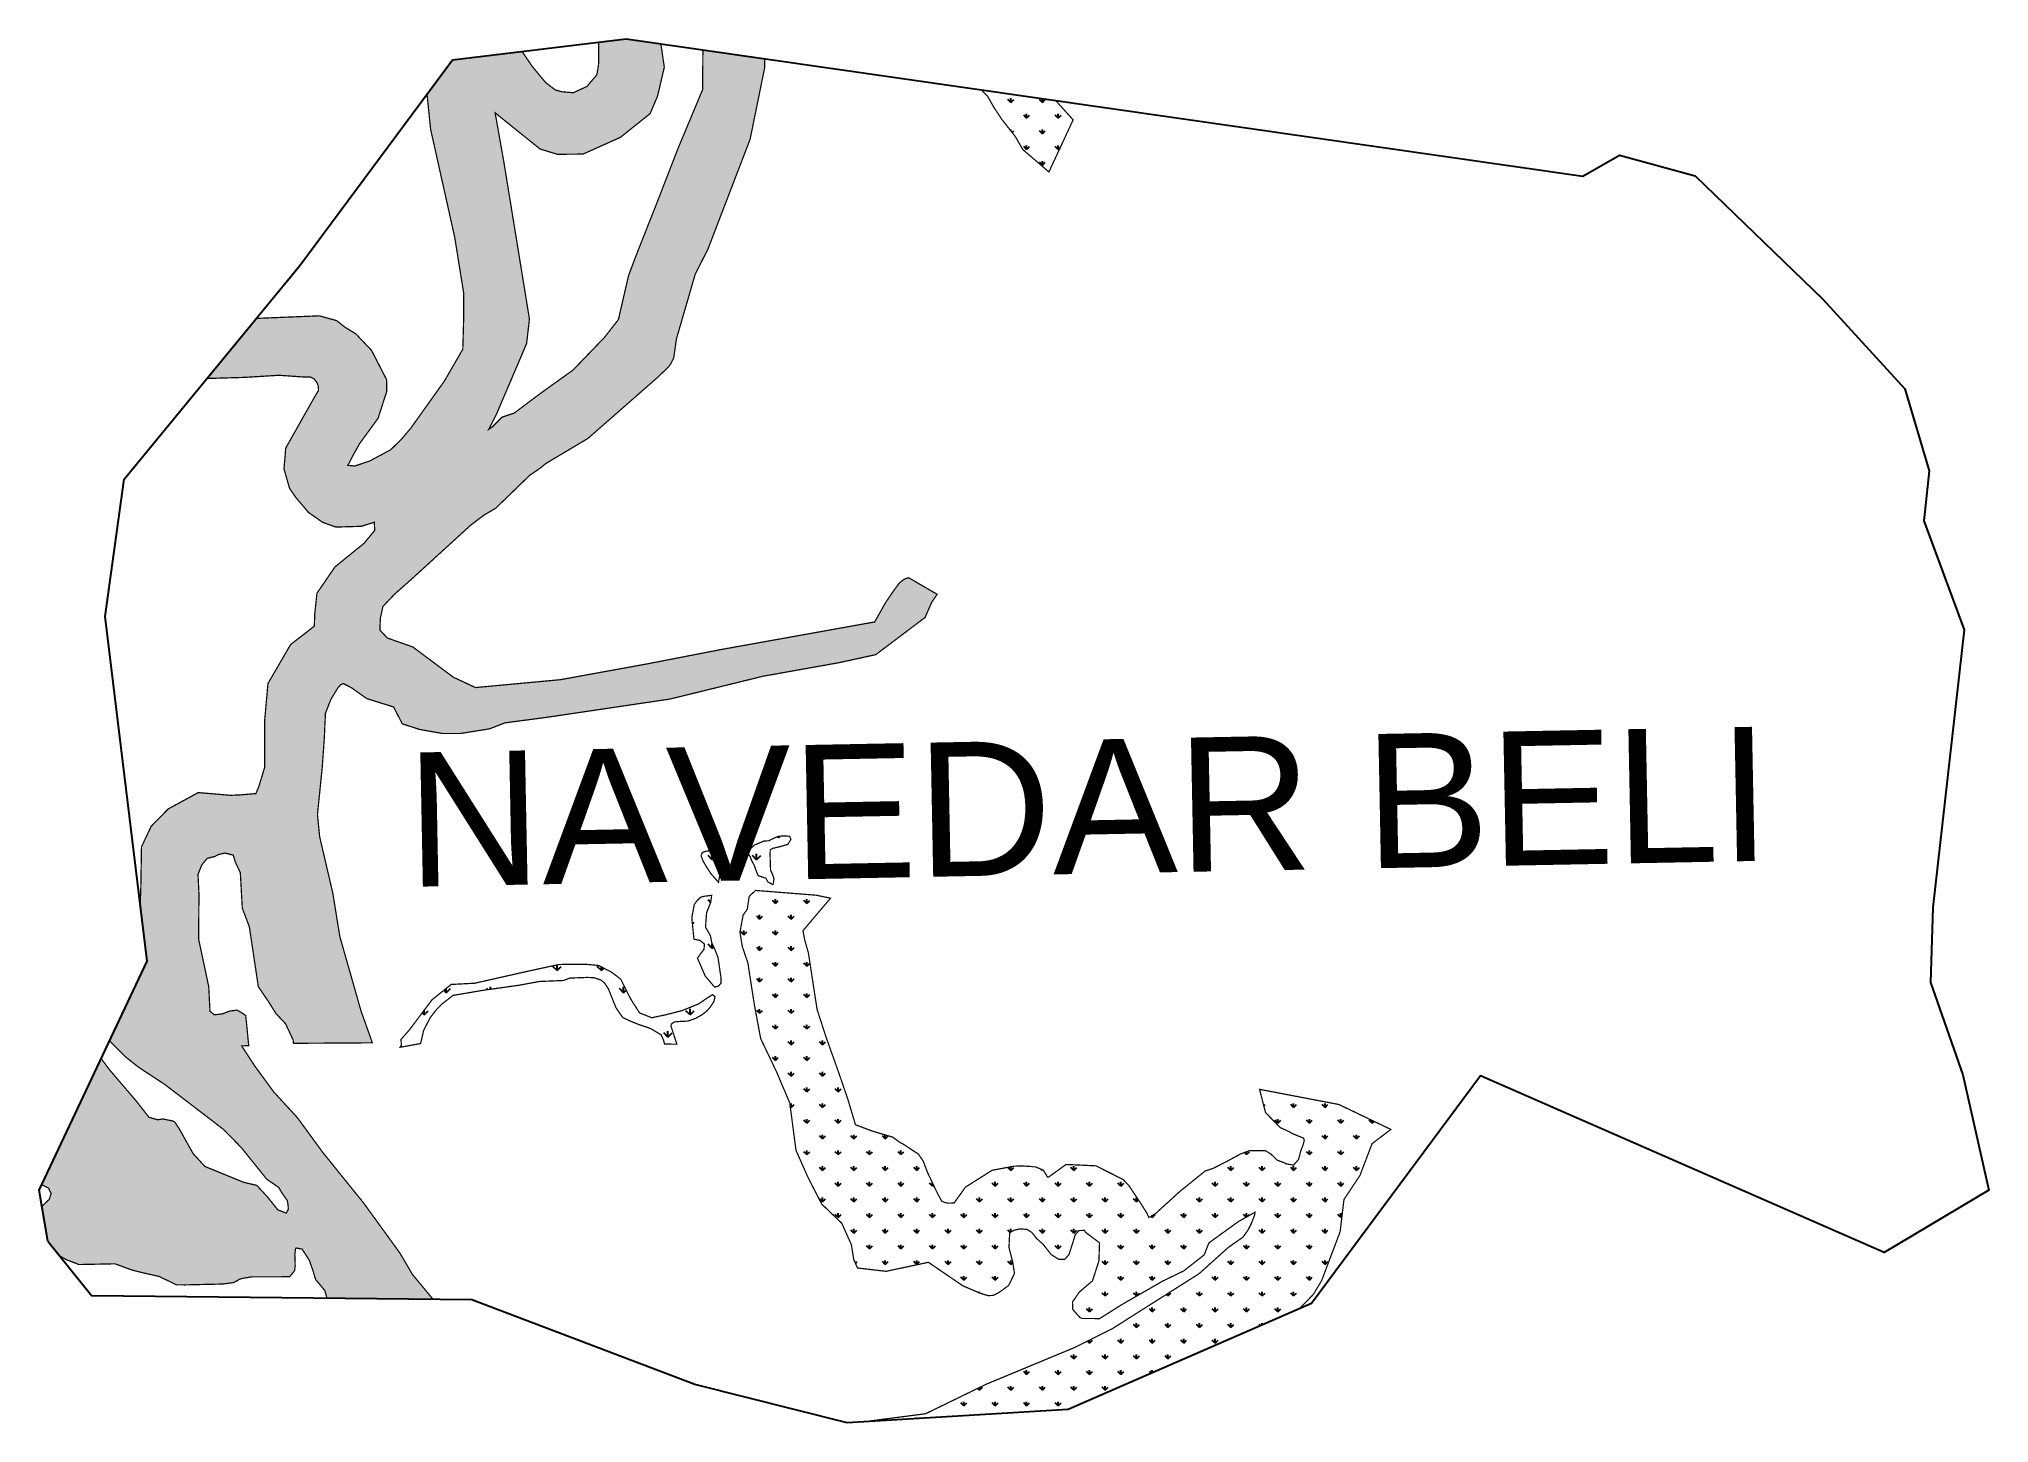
# Model space of a CAD drawing. Header units: metres. Extents: x 278094 to 279674, y 2060153 to 2061275.
import ezdxf

# ---------------------------------------------------------------- set-up
doc = ezdxf.new("R2010")
doc.units = ezdxf.units.M
doc.header["$MEASUREMENT"] = 0
for name, color, linetype in [('MANGROOVE BUFFER ZONE', 120, 'Continuous'), ('village', 3, 'Continuous'), ('VILLAGE NAME', 250, 'Continuous')]:
    doc.layers.add(name, color=color, linetype=linetype)
doc.styles.get("Standard").update_dxf_attribs({"font": 'simplex.shx'})
pattern_1 = [(90, (0, 0), (-17.96051224, 17.96051224), [4.7625, -31.15852448]), (45, (0, 0), (-17.96051224, 17.96051224), [4.7625, -20.6375]), (135, (0, 0), (-17.96051224, -17.96051224), [4.7625, -20.6375])]

msp = doc.modelspace()

# ---------------------------------------------------------------- hatches: boundary and pattern name
at = {"layer": 'MANGROOVE BUFFER ZONE'}
h = msp.add_hatch(dxfattribs=at)
h.set_pattern_fill('GRASS', color=256, scale=18)
h.paths.add_polyline_path([(278681.9, 2061251.3), (278681.9, 2061258.7), (278631.9, 2061265.8), (278631.6, 2061233.6), (278611.8, 2061186.3), (278595.6, 2061144.5), (278577.8, 2061099.4), (278571.6, 2061082.9), (278563.4, 2061047.4), (278552.2, 2061033), (278526.6, 2061006.4), (278500.2, 2060987.5), (278478.9, 2060971.5), (278469.1, 2060968.3), (278461.1, 2060960.3), (278458.3, 2060958.4), (278464.5, 2060970.5), (278489, 2061027.9), (278491.3, 2061047.8), (278470.6, 2061174.9), (278463.5, 2061214.9), (278499.9, 2061185.6), (278513.9, 2061181.3), (278534.8, 2061181.5), (278565.1, 2061195.1), (278589.1, 2061214.3), (278595.1, 2061228.4), (278600.6, 2061251.8), (278598.1, 2061268.8), (278597.6, 2061270.8), (278569.6, 2061274.8), (278547.2, 2061272.1), (278547.5, 2061271.2), (278547.3, 2061253.7), (278545.9, 2061245.7), (278542.4, 2061241.6), (278537.9, 2061236.3), (278526.9, 2061231.2), (278517.4, 2061232), (278512.2, 2061233.5), (278504.5, 2061239.4), (278493.8, 2061252.2), (278485.3, 2061264.7), (278429, 2061257.9), (278408.3, 2061230.1), (278411.2, 2061201.7), (278430.7, 2061114.3), (278438.1, 2061068.3), (278437.9, 2061044.1), (278437.3, 2061023.3), (278422.3, 2060997.4), (278395.2, 2060959.4), (278387.6, 2060950.4), (278378.9, 2060941.9), (278362, 2060932.8), (278349.8, 2060928.7), (278344.2, 2060929.2), (278347.8, 2060936.3), (278353.7, 2060946.9), (278368.6, 2060967.3), (278375.6, 2060988.9), (278375.5, 2060998.8), (278363.4, 2061022.3), (278350.6, 2061035.8), (278341.8, 2061041.2), (278335.1, 2061046.5), (278321, 2061050.4), (278269.9, 2061048.3), (278229.9, 2060999.6), (278260.4, 2061000.5), (278288.4, 2061002.2), (278308.7, 2061000.8), (278313.6, 2061000.8), (278316.6, 2060999.5), (278319.1, 2060996.3), (278320.1, 2060993.7), (278320.4, 2060990.1), (278314.1, 2060979.2), (278293.8, 2060943.2), (278292.4, 2060926.3), (278296.9, 2060910.6), (278301.8, 2060903.4), (278312.2, 2060891.1), (278323.6, 2060883.1), (278334.4, 2060879.2), (278355.1, 2060879.8), (278365.6, 2060883.1), (278365.9, 2060876.4), (278357.1, 2060865.9), (278333.7, 2060846.9), (278319.1, 2060825.6), (278317.3, 2060808.7), (278317, 2060798.9), (278297.7, 2060783.9), (278279.4, 2060752.4), (278276.7, 2060722.2), (278276.7, 2060684.3), (278272.1, 2060669.2), (278269.6, 2060663.2), (278256.4, 2060662.1), (278249.1, 2060661.8), (278222.9, 2060664), (278198.5, 2060650.7), (278184.7, 2060636.6), (278176.9, 2060620), (278176.4, 2060588.4), (278175.9, 2060572.7), (278181.4, 2060527.3), (278151, 2060462.9), (278163.3, 2060450.4), (278174.4, 2060441.5), (278195.7, 2060427.5), (278233.5, 2060398.6), (278243.6, 2060390.8), (278257.7, 2060376.4), (278278.3, 2060350.8), (278288.2, 2060343.9), (278290.8, 2060339.4), (278295.1, 2060333.3), (278295.7, 2060329.5), (278295.9, 2060326.3), (278294.2, 2060323.2), (278287.4, 2060325.8), (278279, 2060336.3), (278270.3, 2060345.7), (278259.8, 2060348.1), (278228.3, 2060361), (278218.7, 2060371.5), (278207.3, 2060391.9), (278203.7, 2060397.2), (278201.7, 2060398), (278199, 2060398.5), (278197, 2060398.9), (278194.2, 2060399.5), (278190.1, 2060398.8), (278183, 2060400.8), (278172.6, 2060414.1), (278151.2, 2060439.1), (278144.2, 2060448.5), (278096, 2060346.2), (278101.6, 2060343.4), (278102.1, 2060342.2), (278103.7, 2060339.2), (278102.2, 2060334.4), (278096.1, 2060328.6), (278101.1, 2060300.5), (278110.7, 2060288.5), (278112.2, 2060287.6), (278115.9, 2060285.5), (278126.2, 2060281.5), (278155.4, 2060282.1), (278169.3, 2060277), (278180.3, 2060274.3), (278191.4, 2060271.8), (278205.1, 2060265.1), (278212.1, 2060265), (278242.5, 2060265.7), (278251.4, 2060266.8), (278255.3, 2060268.9), (278256.1, 2060269.5), (278259.3, 2060270.4), (278266.2, 2060271.5), (278297, 2060271.6), (278301, 2060276.5), (278301.5, 2060280.8), (278301.2, 2060289.6), (278301.8, 2060295), (278307.1, 2060294), (278312.9, 2060285), (278315.7, 2060277), (278318, 2060269.4), (278325.5, 2060260.4), (278327.2, 2060254.2), (278413.2, 2060253.3), (278396.5, 2060273.5), (278386.4, 2060290.7), (278356.9, 2060331.4), (278323.8, 2060372.4), (278303.2, 2060400.6), (278283.9, 2060421.6), (278268.3, 2060443), (278258.1, 2060458.7), (278263.8, 2060458.9), (278261.4, 2060483.3), (278257.6, 2060485.9), (278254.4, 2060487.7), (278248.3, 2060486.9), (278242.3, 2060484.6), (278235.9, 2060483.9), (278232.4, 2060486.8), (278231.4, 2060506.7), (278229.1, 2060517.6), (278223.2, 2060545.3), (278223.5, 2060582), (278222.7, 2060597.8), (278225.8, 2060605.4), (278230.2, 2060610.7), (278236.2, 2060612.2), (278239.3, 2060613.8), (278244.5, 2060615), (278251.3, 2060613.3), (278252.8, 2060608.1), (278257, 2060599.1), (278258.6, 2060570.3), (278264.3, 2060555.3), (278271.6, 2060506.7), (278280.6, 2060493.4), (278285.8, 2060485), (278293.7, 2060476.6), (278299.8, 2060463.5), (278300.1, 2060460.8), (278364, 2060461.2), (278354.8, 2060487.1), (278337.6, 2060547.5), (278332, 2060582.3), (278321.3, 2060628.2), (278319.5, 2060646.1), (278323.4, 2060684.5), (278325, 2060707.1), (278326, 2060728.3), (278330.5, 2060739.8), (278336.1, 2060748.9), (278338.4, 2060751.5), (278340.6, 2060752.3), (278346.9, 2060749.1), (278359.4, 2060740.2), (278381.2, 2060733.4), (278388.3, 2060719.7), (278402.2, 2060715.2), (278420.7, 2060711.9), (278435.4, 2060711.9), (278459.1, 2060715.7), (278471.4, 2060720.5), (278505.4, 2060725), (278605.2, 2060739.8), (278680.6, 2060758.3), (278742.3, 2060769.3), (278772, 2060775.8), (278811.9, 2060805.9), (278817.2, 2060818), (278821.7, 2060824.7), (278798.5, 2060838.2), (278794.9, 2060836.9), (278791.2, 2060834), (278786.9, 2060828.2), (278779.9, 2060818), (278771.1, 2060802.3), (278646.4, 2060779.9), (278587.2, 2060768.4), (278516.4, 2060755.5), (278447.6, 2060749.1), (278429.5, 2060757.6), (278396.8, 2060782), (278376.1, 2060789.3), (278370.1, 2060795.7), (278370.5, 2060805.3), (278372.6, 2060814.9), (278381.8, 2060824.6), (278395.9, 2060837.1), (278444.1, 2060881.1), (278454.8, 2060889.1), (278463.9, 2060894.4), (278491.6, 2060921.2), (278500.4, 2060927.2), (278504.6, 2060930.7), (278538.8, 2060951.1), (278594.8, 2061000.2), (278603.3, 2061008.3), (278605.4, 2061010.8), (278608.2, 2061016.1), (278610.4, 2061031.6), (278625.7, 2061084.3), (278635.9, 2061104.3), (278670.1, 2061193.4)])
h = msp.add_hatch(dxfattribs=at)
h.set_pattern_fill('GRASS', color=256, scale=18)
h.paths.add_polyline_path([(278931.9, 2061209.2), (278917.8, 2061224.9), (278857.4, 2061233.6), (278862.6, 2061228.4), (278867.4, 2061219.8), (278874.2, 2061209.5), (278885.2, 2061195.5), (278891.1, 2061185.2), (278912.3, 2061167)])
h = msp.add_hatch(dxfattribs=at)
h.set_pattern_fill('GRASS', color=256)
h.set_pattern_definition(pattern_1)
h.paths.add_polyline_path([(278686.4, 2060617.6), (278688.5, 2060618.8), (278694.1, 2060620.1), (278700.7, 2060622), (278703.2, 2060626), (278702.2, 2060628.6), (278697.4, 2060628.9), (278692.7, 2060628.5), (278688.3, 2060626.5), (278685.3, 2060624.9), (278681.4, 2060624.8), (278673.3, 2060621.3), (278670.2, 2060618.1), (278668.6, 2060614.4), (278670.4, 2060611.8), (278671.2, 2060609.3), (278673.6, 2060604.7), (278674.6, 2060601.8), (278676.5, 2060596.9), (278677.5, 2060596.4), (278683, 2060594.6), (278684.4, 2060591.7), (278688.6, 2060589.4), (278689.1, 2060591.1), (278689.5, 2060594.2), (278688.1, 2060598.2), (278686.7, 2060601.1), (278686.3, 2060613.4)], flags=17)
h = msp.add_hatch(dxfattribs=at)
h.set_pattern_fill('GRASS', color=256)
h.set_pattern_definition(pattern_1)
h.paths.add_polyline_path([(278645.6, 2060605.3), (278647.4, 2060608.6), (278648.6, 2060611.1), (278645.3, 2060615.1), (278644.8, 2060616.2), (278640.6, 2060616.6), (278635, 2060616.6), (278631.3, 2060615.4), (278630.4, 2060612.8), (278632, 2060608.6), (278634.7, 2060603.9), (278638.5, 2060598.1), (278644.5, 2060591.3), (278645.4, 2060596.2)], flags=17)
h = msp.add_hatch(dxfattribs=at)
h.set_pattern_fill('GRASS', color=256)
h.set_pattern_definition(pattern_1)
h.paths.add_polyline_path([(278634, 2060555), (278634.9, 2060566.9), (278638.1, 2060574.6), (278639, 2060580.7), (278633, 2060580), (278630, 2060579.2), (278627.1, 2060576.3), (278624.9, 2060573.4), (278622.9, 2060562.5), (278624.6, 2060545.2), (278629.5, 2060544.2), (278633.1, 2060541.2), (278632.8, 2060537), (278630, 2060533.4), (278627.5, 2060529.8), (278633.7, 2060515.4), (278641.4, 2060506.3), (278644.7, 2060507.3), (278646.5, 2060509.5), (278646.5, 2060514.1), (278644.1, 2060530.5), (278641.3, 2060537.5), (278639.1, 2060542.2), (278637.9, 2060548.2)], flags=17)
h = msp.add_hatch(dxfattribs=at)
h.set_pattern_fill('GRASS', color=256, scale=18)
h.paths.add_polyline_path([(279164.3, 2060353.6), (279174.2, 2060379.5), (279189.4, 2060391), (279147.3, 2060411.2), (279083, 2060423.5), (279087.8, 2060404.7), (279099.7, 2060392.5), (279105.3, 2060390), (279110.1, 2060387.4), (279118.6, 2060384), (279119.2, 2060382.2), (279118.5, 2060379.1), (279116.5, 2060374), (279114.6, 2060366.7), (279110.6, 2060362.1), (279104.5, 2060363.1), (279103.5, 2060363.8), (279097.3, 2060366.1), (279092, 2060371.2), (279087.7, 2060373.8), (279074.5, 2060373.7), (279067.3, 2060371), (279063.9, 2060369.1), (279056.5, 2060365.1), (279045.7, 2060359.6), (279038.9, 2060357.3), (279018.7, 2060341), (278998.5, 2060322.6), (278993.3, 2060319.6), (278991.5, 2060323.5), (278986.1, 2060332), (278977.2, 2060345.3), (278972.4, 2060350.4), (278950.4, 2060361.5), (278926.2, 2060362.6), (278916.6, 2060355.7), (278911.4, 2060351.9), (278907.9, 2060357.9), (278901.3, 2060360.7), (278899.2, 2060360.7), (278898.5, 2060360.9), (278890.7, 2060361.4), (278883.9, 2060361.2), (278866.3, 2060357.9), (278844.6, 2060344.2), (278835.5, 2060331.4), (278831.5, 2060331.2), (278828.3, 2060331.6), (278825.4, 2060332.9), (278821.8, 2060339.5), (278814.1, 2060355.7), (278810.3, 2060365.6), (278806.5, 2060371), (278794.7, 2060378.8), (278791, 2060380.8), (278785.6, 2060384.8), (278769.6, 2060389.5), (278755.5, 2060394.8), (278749.4, 2060415.3), (278741.7, 2060437.7), (278731.2, 2060467.2), (278724.4, 2060488.3), (278717.4, 2060533.9), (278714.3, 2060544.9), (278713, 2060552.1), (278735.3, 2060578.4), (278723.9, 2060580.8), (278674.6, 2060584.7), (278669.4, 2060579.9), (278667.8, 2060569.4), (278664.5, 2060564.8), (278661.9, 2060551), (278663.8, 2060539.2), (278668.3, 2060526.1), (278673.5, 2060492.5), (278678.7, 2060464.6), (278691.5, 2060437.8), (278702.3, 2060412.4), (278707.3, 2060374.1), (278717.1, 2060352), (278728.1, 2060330.6), (278744.4, 2060315), (278752.2, 2060297.6), (278754.1, 2060285.6), (278757.2, 2060278.7), (278780.3, 2060276), (278814.6, 2060283.3), (278842.5, 2060264.3), (278856.9, 2060258.1), (278863, 2060256.3), (278867.1, 2060256.5), (278871.9, 2060258.9), (278879.6, 2060264.5), (278884.4, 2060274.3), (278883, 2060283.2), (278879.9, 2060295.5), (278880.5, 2060307.3), (278884.2, 2060309.4), (278888.9, 2060310.4), (278894.5, 2060310), (278898.6, 2060307.4), (278902.4, 2060302.5), (278907.8, 2060297.7), (278914.1, 2060289.6), (278920.3, 2060285.7), (278925.2, 2060285.8), (278928.5, 2060289.5), (278931.6, 2060299), (278933.6, 2060305.6), (278936.4, 2060309), (278941.1, 2060309.2), (278941.9, 2060307.7), (278953.3, 2060299.1), (278952.8, 2060284.4), (278947.6, 2060268.3), (278936.9, 2060259.2), (278931.4, 2060251.1), (278931.6, 2060245.1), (278937.6, 2060238.4), (278939.4, 2060237.8), (278953.4, 2060237.7), (278970.8, 2060248.7), (279004.7, 2060268.2), (279021.5, 2060276.3), (279038.1, 2060289.3), (279041.9, 2060299), (279066.1, 2060316.5), (279079.3, 2060323.9), (279079, 2060321.6), (279076.4, 2060314.9), (279074, 2060310.1), (279069.7, 2060303.8), (279057.7, 2060295.4), (279034, 2060274.1), (278963.5, 2060229.4), (278933.2, 2060214.3), (278861.7, 2060184.6), (278812.4, 2060160.6), (278760.3, 2060153.8), (278928, 2060163.9), (279115.3, 2060245.7), (279126.6, 2060257.3), (279133.3, 2060268.5), (279139.9, 2060285.9), (279148.3, 2060308.2), (279151.4, 2060334.2)])
h = msp.add_hatch(dxfattribs=at)
h.set_pattern_fill('GRASS', color=256)
h.set_pattern_definition(pattern_1)
h.paths.add_polyline_path([(278547.2, 2060523.9), (278537.5, 2060524.8), (278515.3, 2060524.7), (278490.4, 2060519.3), (278447, 2060509.5), (278427.9, 2060508.5), (278412.4, 2060496.1), (278393.8, 2060471.4), (278387.2, 2060463.9), (278387.5, 2060459.2), (278386.5, 2060457.6), (278403.1, 2060460.6), (278405.6, 2060471.4), (278411, 2060481.8), (278416.2, 2060488.4), (278420.5, 2060492.7), (278429.3, 2060499.6), (278454, 2060503.8), (278483.1, 2060507.9), (278499.4, 2060510.9), (278518.9, 2060511.7), (278524.2, 2060513.7), (278527.5, 2060513.8), (278538.2, 2060514.2), (278543.6, 2060514), (278549.2, 2060512.1), (278552.1, 2060509.7), (278555.2, 2060505.1), (278561.6, 2060489.3), (278566.9, 2060481.7), (278574, 2060478.4), (278580.3, 2060475.9), (278588.3, 2060473.2), (278590.5, 2060472.2), (278598.1, 2060467.6), (278600, 2060463.2), (278600.8, 2060460.2), (278610.8, 2060460.1), (278606, 2060474.7), (278606.3, 2060476.4), (278608.7, 2060478.1), (278612.9, 2060478.5), (278619.7, 2060478.8), (278626.3, 2060481.1), (278631.5, 2060484.2), (278635.2, 2060487.1), (278638, 2060490.4), (278640.8, 2060494.7), (278641.7, 2060498.5), (278639.7, 2060500.3), (278633.4, 2060496.2), (278628.7, 2060492.9), (278623.6, 2060490.8), (278615, 2060487.3), (278606.4, 2060485.1), (278601.4, 2060483.8), (278595.8, 2060482.7), (278590.4, 2060481.5), (278580.6, 2060485.4), (278573.7, 2060496.1), (278565.3, 2060512.8), (278557.5, 2060518.7)])

# ---------------------------------------------------------------- linework, layer by layer
at = {"color": 3, "flags": 128}
msp.add_lwpolyline([(278101.1, 2060300.5), (278136.7, 2060256.2)], dxfattribs=at)
at = {"layer": 'MANGROOVE BUFFER ZONE', "const_width": 1, "flags": 128}
for points in [[(278631.9, 2061265.8), (278631.6, 2061233.6), (278611.8, 2061186.3), (278595.6, 2061144.5), (278577.8, 2061099.4), (278571.6, 2061082.9), (278563.4, 2061047.4), (278552.2, 2061033), (278526.6, 2061006.4), (278500.2, 2060987.5), (278478.9, 2060971.5), (278469.1, 2060968.3), (278461.1, 2060960.3), (278458.3, 2060958.4), (278464.5, 2060970.5), (278489, 2061027.9), (278491.3, 2061047.8), (278470.6, 2061174.9), (278463.5, 2061214.9), (278499.9, 2061185.6), (278513.9, 2061181.3), (278534.8, 2061181.5), (278565.1, 2061195.1), (278589.1, 2061214.3), (278595.1, 2061228.4), (278600.6, 2061251.8), (278598.1, 2061268.8), (278597.6, 2061270.8)], [(278547.2, 2061272.1), (278547.5, 2061271.2), (278547.3, 2061253.7), (278545.9, 2061245.7), (278542.4, 2061241.6), (278537.9, 2061236.3), (278526.9, 2061231.2), (278517.4, 2061232), (278512.2, 2061233.5), (278504.5, 2061239.4), (278493.8, 2061252.2), (278485.3, 2061264.7)], [(278413.2, 2060253.3), (278396.5, 2060273.5), (278386.4, 2060290.7), (278356.9, 2060331.4), (278323.8, 2060372.4), (278303.2, 2060400.6), (278283.9, 2060421.6), (278268.3, 2060443), (278258.1, 2060458.7), (278263.8, 2060458.9), (278261.4, 2060483.3), (278257.6, 2060485.9), (278254.4, 2060487.7), (278248.3, 2060486.9), (278242.3, 2060484.6), (278235.9, 2060483.9), (278232.4, 2060486.8), (278231.4, 2060506.7), (278229.1, 2060517.6), (278223.2, 2060545.3), (278223.5, 2060582), (278222.7, 2060597.8), (278225.8, 2060605.4), (278230.2, 2060610.7), (278236.2, 2060612.2), (278239.3, 2060613.8), (278244.5, 2060615), (278251.3, 2060613.3), (278252.8, 2060608.1), (278257, 2060599.1), (278258.6, 2060570.3), (278264.3, 2060555.3), (278271.6, 2060506.7), (278280.6, 2060493.4), (278285.8, 2060485), (278293.7, 2060476.6), (278299.8, 2060463.5), (278300.1, 2060460.8), (278364, 2060461.2), (278354.8, 2060487.1), (278337.6, 2060547.5), (278332, 2060582.3), (278321.3, 2060628.2), (278319.5, 2060646.1), (278323.4, 2060684.5), (278325, 2060707.1), (278326, 2060728.3), (278330.5, 2060739.8), (278336.1, 2060748.9), (278338.4, 2060751.5), (278340.6, 2060752.3), (278346.9, 2060749.1), (278359.4, 2060740.2), (278381.2, 2060733.4), (278388.3, 2060719.7), (278402.2, 2060715.2), (278420.7, 2060711.9), (278435.4, 2060711.9), (278459.1, 2060715.7), (278471.4, 2060720.5), (278505.4, 2060725), (278605.2, 2060739.8), (278680.6, 2060758.3), (278742.3, 2060769.3), (278772, 2060775.8), (278811.9, 2060805.9), (278817.2, 2060818), (278821.7, 2060824.7), (278798.5, 2060838.2), (278794.9, 2060836.9), (278791.2, 2060834), (278786.9, 2060828.2), (278779.9, 2060818), (278771.1, 2060802.3), (278646.4, 2060779.9), (278587.2, 2060768.4), (278516.4, 2060755.5), (278447.6, 2060749.1), (278429.5, 2060757.6), (278396.8, 2060782), (278376.1, 2060789.3), (278370.1, 2060795.7), (278370.5, 2060805.3), (278372.6, 2060814.9), (278381.8, 2060824.6), (278395.9, 2060837.1), (278444.1, 2060881.1), (278454.8, 2060889.1), (278463.9, 2060894.4), (278491.6, 2060921.2), (278500.4, 2060927.2), (278504.6, 2060930.7), (278538.8, 2060951.1), (278594.8, 2061000.2), (278603.3, 2061008.3), (278605.4, 2061010.8), (278608.2, 2061016.1), (278610.4, 2061031.6), (278625.7, 2061084.3), (278635.9, 2061104.3), (278670.1, 2061193.4), (278681.9, 2061251.3), (278681.9, 2061258.7)], [(278408.3, 2061230.1), (278411.2, 2061201.7), (278430.7, 2061114.3), (278438.1, 2061068.3), (278437.9, 2061044.1), (278437.3, 2061023.3), (278422.3, 2060997.4), (278395.2, 2060959.4), (278387.6, 2060950.4), (278378.9, 2060941.9), (278362, 2060932.8), (278349.8, 2060928.7), (278344.2, 2060929.2), (278347.8, 2060936.3), (278353.7, 2060946.9), (278368.6, 2060967.3), (278375.6, 2060988.9), (278375.5, 2060998.8), (278363.4, 2061022.3), (278350.6, 2061035.8), (278341.8, 2061041.2), (278335.1, 2061046.5), (278321, 2061050.4), (278269.9, 2061048.3)], [(278857.4, 2061233.6), (278862.6, 2061228.4), (278867.4, 2061219.8), (278874.2, 2061209.5), (278885.2, 2061195.5), (278891.1, 2061185.2), (278912.3, 2061167), (278931.9, 2061209.2), (278917.8, 2061224.9)], [(278229.9, 2060999.6), (278260.4, 2061000.5), (278288.4, 2061002.2), (278308.7, 2061000.8), (278313.6, 2061000.8), (278316.6, 2060999.5), (278319.1, 2060996.3), (278320.1, 2060993.7), (278320.4, 2060990.1), (278314.1, 2060979.2), (278293.8, 2060943.2), (278292.4, 2060926.3), (278296.9, 2060910.6), (278301.8, 2060903.4), (278312.2, 2060891.1), (278323.6, 2060883.1), (278334.4, 2060879.2), (278355.1, 2060879.8), (278365.6, 2060883.1), (278365.9, 2060876.4), (278357.1, 2060865.9), (278333.7, 2060846.9), (278319.1, 2060825.6), (278317.3, 2060808.7), (278317, 2060798.9), (278297.7, 2060783.9), (278279.4, 2060752.4), (278276.7, 2060722.2), (278276.7, 2060684.3), (278272.1, 2060669.2), (278269.6, 2060663.2), (278256.4, 2060662.1), (278249.1, 2060661.8), (278222.9, 2060664), (278198.5, 2060650.7), (278184.7, 2060636.6), (278176.9, 2060620), (278176.4, 2060588.4), (278175.9, 2060572.7)], [(279115.3, 2060245.7), (279126.6, 2060257.3), (279133.3, 2060268.5), (279139.9, 2060285.9), (279148.3, 2060308.2), (279151.4, 2060334.2), (279164.3, 2060353.6), (279174.2, 2060379.5), (279189.4, 2060391), (279147.3, 2060411.2), (279083, 2060423.5), (279087.8, 2060404.7), (279099.7, 2060392.5), (279105.3, 2060390), (279110.1, 2060387.4), (279118.6, 2060384), (279119.2, 2060382.2), (279118.5, 2060379.1), (279116.5, 2060374), (279114.6, 2060366.7), (279110.6, 2060362.1), (279104.5, 2060363.1), (279103.5, 2060363.8), (279097.3, 2060366.1), (279092, 2060371.2), (279087.7, 2060373.8), (279074.5, 2060373.7), (279067.3, 2060371), (279063.9, 2060369.1), (279056.5, 2060365.1), (279045.7, 2060359.6), (279038.9, 2060357.3), (279018.7, 2060341), (278998.5, 2060322.6), (278993.3, 2060319.6), (278991.5, 2060323.5), (278986.1, 2060332), (278977.2, 2060345.3), (278972.4, 2060350.4), (278950.4, 2060361.5), (278926.2, 2060362.6), (278916.6, 2060355.7), (278912.1, 2060352.4), (278911.2, 2060352.3), (278907.9, 2060357.9), (278901.3, 2060360.7), (278899.2, 2060360.7), (278898.5, 2060360.9), (278890.7, 2060361.4), (278883.9, 2060361.2), (278866.3, 2060357.9), (278844.6, 2060344.2), (278835.5, 2060331.4), (278831.5, 2060331.2), (278828.3, 2060331.6), (278825.4, 2060332.9), (278821.8, 2060339.5), (278814.1, 2060355.7), (278810.3, 2060365.6), (278806.5, 2060371), (278794.7, 2060378.8), (278791, 2060380.8), (278785.6, 2060384.8), (278769.6, 2060389.5), (278755.5, 2060394.8), (278749.4, 2060415.3), (278741.7, 2060437.7), (278731.2, 2060467.2), (278724.4, 2060488.3), (278717.4, 2060533.9), (278714.3, 2060544.9), (278713, 2060552.1), (278735.3, 2060578.4), (278723.9, 2060580.8), (278674.6, 2060584.7), (278669.4, 2060579.9), (278667.8, 2060569.4), (278664.5, 2060564.8), (278661.9, 2060551), (278663.8, 2060539.2), (278668.3, 2060526.1), (278673.5, 2060492.5), (278678.7, 2060464.6), (278691.5, 2060437.8), (278702.3, 2060412.4), (278707.3, 2060374.1), (278717.1, 2060352), (278728.1, 2060330.6), (278744.4, 2060315), (278752.2, 2060297.6), (278754.1, 2060285.6), (278757.2, 2060278.7), (278780.3, 2060276), (278814.6, 2060283.3), (278842.5, 2060264.3), (278856.9, 2060258.1), (278863, 2060256.3), (278867.1, 2060256.5), (278871.9, 2060258.9), (278879.6, 2060264.5), (278884.4, 2060274.3), (278883, 2060283.2), (278879.9, 2060295.5), (278880.5, 2060307.3), (278884.2, 2060309.4), (278888.9, 2060310.4), (278894.5, 2060310), (278898.6, 2060307.4), (278902.4, 2060302.5), (278907.8, 2060297.7), (278914.1, 2060289.6), (278920.3, 2060285.7), (278925.2, 2060285.8), (278928.5, 2060289.5), (278931.6, 2060299), (278933.6, 2060305.6), (278936.4, 2060309), (278941.1, 2060309.2), (278941.9, 2060307.7), (278953.3, 2060299.1), (278952.8, 2060284.4), (278947.6, 2060268.3), (278936.9, 2060259.2), (278931.4, 2060251.1), (278931.6, 2060245.1), (278937.6, 2060238.4), (278939.4, 2060237.8), (278953.4, 2060237.7), (278970.8, 2060248.7), (279004.7, 2060268.2), (279021.5, 2060276.3), (279038.1, 2060289.3), (279041.9, 2060299), (279066.1, 2060316.5), (279079.3, 2060323.9), (279079, 2060321.6), (279076.4, 2060314.9), (279074, 2060310.1), (279069.7, 2060303.8), (279057.7, 2060295.4), (279034, 2060274.1), (278963.5, 2060229.4), (278933.2, 2060214.3), (278861.7, 2060184.6), (278812.4, 2060160.6), (278760.3, 2060153.8)], [(278151, 2060462.9), (278163.3, 2060450.4), (278174.4, 2060441.5), (278195.7, 2060427.5), (278233.5, 2060398.6), (278243.6, 2060390.8), (278257.7, 2060376.4), (278278.3, 2060350.8), (278288.2, 2060343.9), (278290.8, 2060339.4), (278295.1, 2060333.3), (278295.7, 2060329.5), (278295.9, 2060326.3), (278294.2, 2060323.2), (278287.4, 2060325.8), (278279, 2060336.3), (278270.3, 2060345.7), (278259.8, 2060348.1), (278228.3, 2060361), (278218.7, 2060371.5), (278207.3, 2060391.9), (278203.7, 2060397.2), (278201.7, 2060398), (278199, 2060398.5), (278197, 2060398.9), (278194.2, 2060399.5), (278190.1, 2060398.8), (278183, 2060400.8), (278172.6, 2060414.1), (278151.2, 2060439.1), (278144.2, 2060448.5)], [(278096, 2060346.2), (278101.6, 2060343.4), (278102.1, 2060342.2), (278103.7, 2060339.2), (278102.2, 2060334.4), (278096.9, 2060329.3), (278096.1, 2060328.7)], [(278110.7, 2060288.5), (278112.2, 2060287.6), (278115.9, 2060285.5), (278126.2, 2060281.5), (278155.4, 2060282.1), (278169.3, 2060277), (278180.3, 2060274.3), (278191.4, 2060271.8), (278205.1, 2060265.1), (278212.1, 2060265), (278242.5, 2060265.7), (278251.4, 2060266.8), (278255.3, 2060268.9), (278256.1, 2060269.5), (278259.3, 2060270.4), (278266.2, 2060271.5), (278297, 2060271.6), (278301, 2060276.5), (278301.5, 2060280.8), (278301.2, 2060289.6), (278301.7, 2060294), (278302.2, 2060294.9), (278307.1, 2060294), (278312.9, 2060285), (278315.7, 2060277), (278318, 2060269.4), (278325.5, 2060260.4), (278327.2, 2060254.3), (278327.2, 2060254.2)]]:
    msp.add_lwpolyline(points, dxfattribs=at)
for points in [[(278686.3, 2060613.4), (278686.4, 2060617.6), (278688.5, 2060618.8), (278694.1, 2060620.1), (278700.7, 2060622), (278703.2, 2060626), (278702.2, 2060628.6), (278697.4, 2060628.9), (278692.7, 2060628.5), (278688.3, 2060626.5), (278685.3, 2060624.9), (278681.4, 2060624.8), (278673.3, 2060621.3), (278670.2, 2060618.1), (278668.6, 2060614.4), (278670.4, 2060611.8), (278671.2, 2060609.3), (278673.6, 2060604.7), (278674.6, 2060601.8), (278676.5, 2060596.9), (278677.5, 2060596.4), (278683, 2060594.6), (278684.4, 2060591.7), (278688.6, 2060589.4), (278689.1, 2060591.1), (278689.5, 2060594.2), (278688.1, 2060598.2), (278686.7, 2060601.1)], [(278648.6, 2060611.1), (278645.3, 2060615.1), (278644.8, 2060616.2), (278640.6, 2060616.6), (278635, 2060616.6), (278631.3, 2060615.4), (278630.4, 2060612.8), (278632, 2060608.6), (278634.7, 2060603.9), (278638.5, 2060598.1), (278644.5, 2060591.3), (278645.4, 2060596.2), (278645.6, 2060605.3), (278647.4, 2060608.6)], [(278644.1, 2060530.5), (278641.3, 2060537.5), (278639.1, 2060542.2), (278637.9, 2060548.2), (278634, 2060555), (278634.9, 2060566.9), (278638.1, 2060574.6), (278639, 2060580.7), (278633, 2060580), (278630, 2060579.2), (278627.1, 2060576.3), (278624.9, 2060573.4), (278622.9, 2060562.5), (278624.6, 2060545.2), (278629.5, 2060544.2), (278633.1, 2060541.2), (278632.8, 2060537), (278630, 2060533.4), (278627.5, 2060529.8), (278633.7, 2060515.4), (278641.4, 2060506.3), (278644.7, 2060507.3), (278646.5, 2060509.5), (278646.5, 2060514.1)], [(278608.7, 2060478.1), (278612.9, 2060478.5), (278619.7, 2060478.8), (278626.3, 2060481.1), (278631.5, 2060484.2), (278635.2, 2060487.1), (278638, 2060490.4), (278640.8, 2060494.7), (278641.7, 2060498.5), (278639.7, 2060500.3), (278633.4, 2060496.2), (278628.7, 2060492.9), (278623.6, 2060490.8), (278615, 2060487.3), (278606.4, 2060485.1), (278601.4, 2060483.8), (278595.8, 2060482.7), (278590.4, 2060481.5), (278580.6, 2060485.4), (278573.7, 2060496.1), (278565.3, 2060512.8), (278557.5, 2060518.7), (278547.2, 2060523.9), (278537.5, 2060524.8), (278515.3, 2060524.7), (278490.4, 2060519.3), (278447, 2060509.5), (278427.9, 2060508.5), (278412.4, 2060496.1), (278393.8, 2060471.4), (278387.2, 2060463.9), (278387.5, 2060459.2), (278386.5, 2060457.6), (278403.1, 2060460.6), (278405.6, 2060471.4), (278411, 2060481.8), (278416.2, 2060488.4), (278420.5, 2060492.7), (278429.3, 2060499.6), (278454, 2060503.8), (278483.1, 2060507.9), (278499.4, 2060510.9), (278518.9, 2060511.7), (278524.2, 2060513.7), (278527.5, 2060513.8), (278538.2, 2060514.2), (278543.6, 2060514), (278549.2, 2060512.1), (278552.1, 2060509.7), (278555.2, 2060505.1), (278561.6, 2060489.3), (278566.9, 2060481.7), (278574, 2060478.4), (278580.3, 2060475.9), (278588.3, 2060473.2), (278590.5, 2060472.2), (278598.1, 2060467.6), (278600, 2060463.2), (278600.8, 2060460.2), (278610.8, 2060460.1), (278606, 2060474.7), (278606.3, 2060476.4)]]:
    msp.add_lwpolyline(points, close=True, dxfattribs=at)
at = {"layer": 'village', "color": 3}
for points in [[(278429, 2061257.9, 0), (278569.6, 2061274.8, 0), (279345.1, 2061163.7, 0), (279374.7, 2061180.6, 0), (279435.9, 2061163.9, 0), (279539.5, 2061063.8, 0), (279606, 2060991.2, 0), (279625.7, 2060924.8, 0), (279621.2, 2060884.3, 0), (279654, 2060795.9, 0), (279628.7, 2060570.8, 0), (279626.6, 2060510.1, 0), (279652.9, 2060435.3, 0), (279674.1, 2060341.8, 0), (279589.1, 2060291.2, 0), (279262.1, 2060434.5, 0), (279125.2, 2060250, 0), (278928, 2060163.9, 0), (278748.9, 2060153.1, 0), (278625.4, 2060184.3, 0), (278444.7, 2060253, 0), (278136.7, 2060256.2, 0)], [(278101.1, 2060300.5, 0), (278093.9, 2060341.7, 0), (278181.4, 2060527.3, 0), (278147.5, 2060806.7, 0), (278163, 2060918.1, 0), (278305.1, 2061091.2, 0), (278429, 2061257.9, 0), (278429, 2061257.9, 0)]]:
    msp.add_polyline3d(points, dxfattribs=at)

# ---------------------------------------------------------------- texts
at = {"layer": 'VILLAGE NAME', "insert": (278390.4, 2060696.3), "char_height": 108.748, "attachment_point": 1, "rotation": 1.1028}
msp.add_mtext_dynamic_manual_height_columns('{\\fArial|b0|i0|c0|p34;NAVEDAR BELI}', width=1388.073, gutter_width=543.7, heights=[0], dxfattribs=at)

doc.saveas('drawing.dxf')
